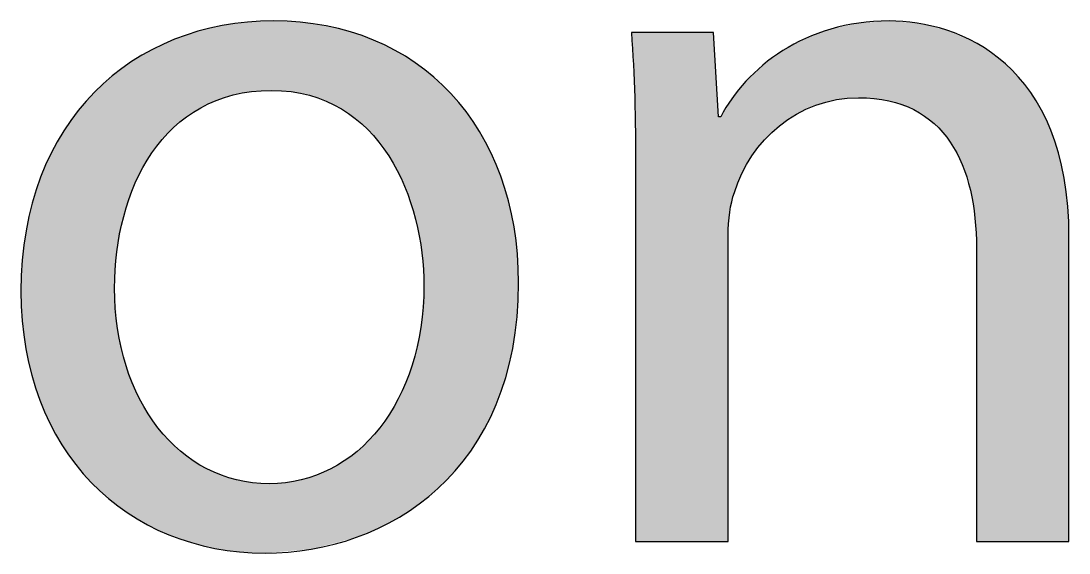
# Model space of a CAD drawing. Extents: x -102 to 434, y -1398 to -13.
# Drawn here: x -68.46 to -57.51, y -844.6 to -839.03 of the extents above; entities that cross this region are included whole.
import ezdxf

# ---------------------------------------------------------------- set-up
doc = ezdxf.new("R2010")
doc.units = 0
doc.layers.add('LAYER_1', color=7, linetype='CONTINUOUS')

# ---------------------------------------------------------------- blocks, each defined once
blk = doc.blocks.new('*U60')
at = {"layer": 'LAYER_1', "color": 250}
for points in [[(-66.518, -839.908), (-66.582, -839.133), (-66.518, -839.117)], [(-66.433, -839.868), (-66.518, -839.117), (-66.433, -839.098)], [(-66.42, -839.862), (-66.433, -839.098), (-66.42, -839.094)], [(-66.366, -839.845), (-66.42, -839.094), (-66.366, -839.082)], [(-66.358, -839.842), (-66.366, -839.082), (-66.358, -839.08)], [(-66.243, -839.805), (-66.358, -839.08), (-66.243, -839.064)], [(-66.207, -839.799), (-66.243, -839.064), (-66.207, -839.059)], [(-66.176, -839.793), (-66.207, -839.059), (-66.176, -839.055)], [(-66.094, -839.778), (-66.176, -839.055), (-66.094, -839.044)], [(-66.051, -839.77), (-66.094, -839.044), (-66.051, -839.042)], [(-66.04, -839.769), (-66.051, -839.042), (-66.04, -839.041)], [(-65.91, -839.762), (-66.04, -839.041), (-65.91, -839.036)], [(-65.866, -839.759), (-65.91, -839.036), (-65.866, -839.034)], [(-65.844, -839.758), (-65.866, -839.034), (-65.844, -839.033)], [(-65.822, -839.759), (-65.844, -839.033), (-65.822, -839.032)], [(-65.844, -839.758), (-65.844, -839.033), (-65.822, -839.759)], [(-65.822, -839.759), (-65.822, -839.032), (-65.696, -839.767)], [(-65.696, -839.767), (-65.696, -839.037), (-65.638, -839.771)], [(-65.638, -839.771), (-65.638, -839.04), (-65.541, -839.79)], [(-65.541, -839.79), (-65.541, -839.045), (-65.531, -839.792)], [(-65.531, -839.792), (-65.531, -839.046), (-65.447, -839.809)], [(-65.447, -839.809), (-65.447, -839.058), (-65.427, -839.816)], [(-65.427, -839.816), (-65.427, -839.061), (-65.374, -839.834)], [(-65.374, -839.834), (-65.374, -839.068), (-65.273, -839.869)], [(-65.273, -839.869), (-65.273, -839.083), (-65.272, -839.869)], [(-65.272, -839.869), (-65.272, -839.083), (-65.224, -839.894)], [(-65.224, -839.894), (-65.224, -839.095), (-65.112, -839.951)], [(-65.112, -839.951), (-65.112, -839.122), (-65.082, -839.972)], [(-65.082, -839.972), (-65.082, -839.129), (-65.018, -840.016)], [(-66.865, -840.145), (-66.916, -839.25), (-66.865, -839.227)], [(-66.856, -840.138), (-66.865, -839.227), (-66.856, -839.223)], [(-66.793, -840.085), (-66.856, -839.223), (-66.793, -839.201)], [(-66.731, -840.034), (-66.793, -839.201), (-66.731, -839.18)], [(-66.68, -840.001), (-66.731, -839.18), (-66.68, -839.163)], [(-66.66, -839.988), (-66.68, -839.163), (-66.66, -839.156)], [(-66.613, -839.958), (-66.66, -839.156), (-66.613, -839.14)], [(-66.582, -839.939), (-66.613, -839.14), (-66.582, -839.133)], [(-65.018, -840.016), (-65.018, -839.145), (-64.967, -840.051)], [(-64.967, -840.051), (-64.967, -839.163), (-64.953, -840.063)], [(-64.953, -840.063), (-64.953, -839.168), (-64.948, -840.067)], [(-64.948, -840.067), (-64.948, -839.17), (-64.837, -840.167)], [(-64.837, -840.167), (-64.837, -839.209), (-64.825, -840.181)], [(-64.825, -840.181), (-64.825, -839.214), (-64.777, -840.235)], [(-64.777, -840.235), (-64.777, -839.231), (-64.725, -840.293)], [(-67.092, -840.412), (-67.131, -839.354), (-67.092, -839.331)], [(-67.087, -840.405), (-67.092, -839.331), (-67.087, -839.328)], [(-67.029, -840.329), (-67.087, -839.328), (-67.029, -839.302)], [(-66.985, -840.272), (-67.029, -839.302), (-66.985, -839.282)], [(-66.916, -840.199), (-66.985, -839.282), (-66.916, -839.25)], [(-66.916, -840.199), (-66.916, -839.25), (-66.916, -839.25)], [(-64.725, -840.293), (-64.725, -839.255), (-64.72, -840.298)], [(-64.72, -840.298), (-64.72, -839.258), (-64.711, -840.311)], [(-64.711, -840.311), (-64.711, -839.262), (-64.618, -840.442)], [(-64.618, -840.442), (-64.618, -839.307), (-64.608, -840.46)], [(-64.608, -840.46), (-64.608, -839.311), (-64.55, -840.572)], [(-64.55, -840.572), (-64.55, -839.339), (-64.517, -840.635)], [(-67.305, -840.838), (-67.35, -839.49), (-67.305, -839.456)], [(-67.266, -840.726), (-67.305, -839.456), (-67.266, -839.433)], [(-67.22, -840.635), (-67.266, -839.433), (-67.22, -839.407)], [(-67.185, -840.564), (-67.22, -839.407), (-67.185, -839.386)], [(-67.14, -840.49), (-67.185, -839.386), (-67.14, -839.359)], [(-67.131, -840.475), (-67.14, -839.359), (-67.131, -839.354)], [(-64.517, -840.635), (-64.517, -839.359), (-64.506, -840.657)], [(-64.506, -840.657), (-64.506, -839.366), (-64.452, -840.759)], [(-64.452, -840.759), (-64.452, -839.399), (-64.372, -841)], [(-64.372, -841), (-64.372, -839.449), (-64.339, -841.098)], [(-67.452, -841.409), (-67.459, -839.57), (-67.452, -839.565)], [(-67.387, -841.075), (-67.452, -839.565), (-67.387, -839.517)], [(-67.363, -841.005), (-67.387, -839.517), (-67.363, -839.499)], [(-67.35, -840.969), (-67.363, -839.499), (-67.35, -839.49)], [(-64.339, -841.098), (-64.339, -839.469), (-64.338, -841.103)], [(-64.338, -841.103), (-64.338, -839.47), (-64.297, -841.315)], [(-64.297, -841.315), (-64.297, -839.501), (-64.281, -841.403)], [(-64.281, -841.403), (-64.281, -839.514), (-64.271, -841.456)], [(-64.271, -841.456), (-64.271, -839.522), (-64.249, -841.803)], [(-67.546, -844.026), (-67.694, -839.777), (-67.546, -839.641)], [(-67.507, -844.055), (-67.546, -839.641), (-67.507, -839.606)], [(-67.546, -844.026), (-67.546, -839.641), (-67.507, -844.055)], [(-67.483, -844.074), (-67.507, -839.606), (-67.483, -839.587)], [(-67.507, -844.055), (-67.507, -839.606), (-67.483, -844.074)], [(-67.459, -841.446), (-67.483, -839.587), (-67.459, -839.57)], [(-67.694, -843.888), (-67.726, -839.812), (-67.694, -839.777)], [(-67.694, -843.888), (-67.694, -839.777), (-67.546, -844.026)], [(-67.726, -843.858), (-67.864, -839.968), (-67.726, -839.812)], [(-67.726, -843.858), (-67.726, -839.812), (-67.694, -843.888)], [(-67.889, -843.67), (-68.015, -840.181), (-67.889, -840.004)], [(-67.864, -843.699), (-67.889, -840.004), (-67.864, -839.968)], [(-67.889, -843.67), (-67.889, -840.004), (-67.864, -843.699)], [(-67.864, -843.699), (-67.864, -839.968), (-67.726, -843.858)], [(-68.034, -843.464), (-68.146, -840.413), (-68.034, -840.215)], [(-68.015, -843.491), (-68.034, -840.215), (-68.015, -840.181)], [(-68.034, -843.464), (-68.034, -840.215), (-68.015, -843.491)], [(-68.015, -843.491), (-68.015, -840.181), (-67.889, -843.67)], [(-68.16, -843.239), (-68.256, -840.665), (-68.16, -840.444)], [(-68.146, -843.263), (-68.16, -840.444), (-68.146, -840.413)], [(-68.16, -843.239), (-68.16, -840.444), (-68.146, -843.263)], [(-68.146, -843.263), (-68.146, -840.413), (-68.034, -843.464)], [(-68.256, -843.017), (-68.265, -840.693), (-68.256, -840.665)], [(-68.256, -843.017), (-68.256, -840.665), (-68.16, -843.239)], [(-68.265, -842.996), (-68.344, -840.936), (-68.265, -840.693)], [(-68.265, -842.996), (-68.265, -840.693), (-68.256, -843.017)], [(-68.349, -842.736), (-68.408, -841.225), (-68.349, -840.959)], [(-68.344, -842.752), (-68.349, -840.959), (-68.344, -840.936)], [(-68.349, -842.736), (-68.349, -840.959), (-68.344, -842.752)], [(-68.344, -842.752), (-68.344, -840.936), (-68.265, -842.996)], [(-68.411, -842.459), (-68.448, -841.533), (-68.411, -841.244)], [(-68.408, -842.47), (-68.411, -841.244), (-68.408, -841.225)], [(-68.411, -842.459), (-68.411, -841.244), (-68.408, -842.47)], [(-68.408, -842.47), (-68.408, -841.225), (-68.349, -842.736)], [(-68.448, -842.171), (-68.448, -841.548), (-68.448, -841.533)], [(-68.448, -842.171), (-68.448, -841.533), (-68.411, -842.459)], [(-68.448, -842.166), (-68.461, -841.858), (-68.448, -841.548)], [(-68.448, -842.166), (-68.448, -841.548), (-68.448, -842.171)], [(-67.483, -844.074), (-67.483, -841.825), (-67.459, -844.091)], [(-64.249, -844.043), (-64.271, -842.099), (-64.249, -841.803)], [(-67.459, -844.091), (-67.459, -842.149), (-67.452, -844.097)], [(-64.271, -844.06), (-64.281, -842.236), (-64.271, -842.099)], [(-67.452, -844.097), (-67.452, -842.248), (-67.387, -844.145)], [(-64.281, -844.069), (-64.297, -842.308), (-64.281, -842.236)], [(-64.297, -844.082), (-64.338, -842.483), (-64.297, -842.308)], [(-64.339, -844.11), (-64.372, -842.632), (-64.339, -842.49)], [(-64.338, -844.109), (-64.339, -842.49), (-64.338, -842.483)], [(-67.387, -844.145), (-67.387, -842.53), (-67.363, -844.164)], [(-67.363, -844.164), (-67.363, -842.636), (-67.35, -844.173)], [(-64.372, -844.132), (-64.452, -842.827), (-64.372, -842.632)], [(-67.35, -844.173), (-67.35, -842.667), (-67.305, -844.201)], [(-67.305, -844.201), (-67.305, -842.779), (-67.266, -844.224)], [(-64.452, -844.185), (-64.506, -842.956), (-64.452, -842.827)], [(-67.266, -844.224), (-67.266, -842.874), (-67.22, -844.252)], [(-64.506, -844.221), (-64.517, -842.984), (-64.506, -842.956)], [(-67.22, -844.252), (-67.22, -842.985), (-67.185, -844.273)], [(-67.185, -844.273), (-67.185, -843.045), (-67.14, -844.3)], [(-64.55, -844.244), (-64.608, -843.142), (-64.55, -843.041)], [(-64.517, -844.227), (-64.55, -843.041), (-64.517, -842.984)], [(-67.14, -844.3), (-67.14, -843.125), (-67.131, -844.304)], [(-67.131, -844.304), (-67.131, -843.141), (-67.092, -844.322)], [(-64.618, -844.28), (-64.711, -843.286), (-64.618, -843.155)], [(-64.608, -844.275), (-64.618, -843.155), (-64.608, -843.142)], [(-67.092, -844.322), (-67.092, -843.195), (-67.087, -844.325)], [(-67.087, -844.325), (-67.087, -843.203), (-67.029, -844.352)], [(-67.029, -844.352), (-67.029, -843.285), (-66.985, -844.373)], [(-64.711, -844.33), (-64.72, -843.297), (-64.711, -843.286)], [(-66.985, -844.373), (-66.985, -843.335), (-66.916, -844.405)], [(-64.777, -844.359), (-64.825, -843.417), (-64.777, -843.362)], [(-64.725, -844.337), (-64.777, -843.362), (-64.725, -843.302)], [(-64.72, -844.335), (-64.725, -843.302), (-64.72, -843.297)], [(-66.916, -844.405), (-66.916, -843.415), (-66.916, -844.405)], [(-66.916, -844.405), (-66.916, -843.415), (-66.865, -844.423)], [(-66.865, -844.423), (-66.865, -843.463), (-66.856, -844.426)], [(-66.856, -844.426), (-66.856, -843.472), (-66.793, -844.448)], [(-64.837, -844.383), (-64.948, -843.532), (-64.837, -843.428)], [(-64.825, -844.378), (-64.837, -843.428), (-64.825, -843.417)], [(-66.793, -844.448), (-66.793, -843.531), (-66.731, -844.47)], [(-66.731, -844.47), (-66.731, -843.578), (-66.68, -844.488)], [(-66.68, -844.488), (-66.68, -843.616), (-66.66, -844.493)], [(-65.018, -844.448), (-65.082, -843.633), (-65.018, -843.585)], [(-64.967, -844.435), (-65.018, -843.585), (-64.967, -843.547)], [(-64.953, -844.431), (-64.967, -843.547), (-64.953, -843.536)], [(-64.948, -844.43), (-64.953, -843.536), (-64.948, -843.532)], [(-66.66, -844.493), (-66.66, -843.631), (-66.613, -844.504)], [(-66.613, -844.504), (-66.613, -843.659), (-66.582, -844.511)], [(-66.582, -844.511), (-66.582, -843.677), (-66.518, -844.527)], [(-66.518, -844.527), (-66.518, -843.715), (-66.433, -844.548)], [(-65.224, -844.502), (-65.272, -843.738), (-65.224, -843.716)], [(-65.112, -844.473), (-65.224, -843.716), (-65.112, -843.651)], [(-65.082, -844.465), (-65.112, -843.651), (-65.082, -843.633)], [(-66.433, -844.548), (-66.433, -843.752), (-66.42, -844.549)], [(-66.42, -844.549), (-66.42, -843.758), (-66.366, -844.557)], [(-66.366, -844.557), (-66.366, -843.782), (-66.358, -844.558)], [(-66.358, -844.558), (-66.358, -843.784), (-66.243, -844.574)], [(-66.243, -844.574), (-66.243, -843.82), (-66.207, -844.58)], [(-66.207, -844.58), (-66.207, -843.831), (-66.176, -844.584)], [(-66.176, -844.584), (-66.176, -843.836), (-66.094, -844.588)], [(-65.541, -844.565), (-65.638, -843.85), (-65.541, -843.833)], [(-65.531, -844.564), (-65.541, -843.833), (-65.531, -843.831)], [(-65.447, -844.557), (-65.531, -843.831), (-65.447, -843.805)], [(-65.427, -844.555), (-65.447, -843.805), (-65.427, -843.799)], [(-65.374, -844.542), (-65.427, -843.799), (-65.374, -843.783)], [(-65.273, -844.515), (-65.374, -843.783), (-65.273, -843.738)], [(-65.272, -844.515), (-65.273, -843.738), (-65.272, -843.738)], [(-66.094, -844.588), (-66.094, -843.851), (-66.051, -844.59)], [(-66.051, -844.59), (-66.051, -843.859), (-66.04, -844.59)], [(-66.04, -844.59), (-66.04, -843.86), (-65.91, -844.596)], [(-65.844, -844.591), (-65.866, -843.871), (-65.844, -843.869)], [(-65.822, -844.589), (-65.844, -843.869), (-65.822, -843.868)], [(-65.696, -844.578), (-65.822, -843.868), (-65.696, -843.861)], [(-65.638, -844.573), (-65.696, -843.861), (-65.638, -843.85)]]:
    blk.add_solid(points, dxfattribs=at)
at = {"layer": 'LAYER_1', "color": 250, "extrusion": (0, 0, -1)}
for points in [[(66.518, -839.908), (66.518, -839.117), (66.433, -839.868)], [(66.433, -839.868), (66.433, -839.098), (66.42, -839.862)], [(66.42, -839.862), (66.42, -839.094), (66.366, -839.845)], [(66.366, -839.845), (66.366, -839.082), (66.358, -839.842)], [(66.358, -839.842), (66.358, -839.08), (66.243, -839.805)], [(66.243, -839.805), (66.243, -839.064), (66.207, -839.799)], [(66.207, -839.799), (66.207, -839.059), (66.176, -839.793)], [(66.176, -839.793), (66.176, -839.055), (66.094, -839.778)], [(66.094, -839.778), (66.094, -839.044), (66.051, -839.77)], [(66.051, -839.77), (66.051, -839.042), (66.04, -839.769)], [(66.04, -839.769), (66.04, -839.041), (65.91, -839.762)], [(65.91, -839.762), (65.91, -839.036), (65.866, -839.759)], [(65.866, -839.759), (65.866, -839.034), (65.844, -839.758)], [(65.696, -839.767), (65.822, -839.032), (65.696, -839.037)], [(65.638, -839.771), (65.696, -839.037), (65.638, -839.04)], [(65.541, -839.79), (65.638, -839.04), (65.541, -839.045)], [(65.531, -839.792), (65.541, -839.045), (65.531, -839.046)], [(65.447, -839.809), (65.531, -839.046), (65.447, -839.058)], [(65.427, -839.816), (65.447, -839.058), (65.427, -839.061)], [(65.374, -839.834), (65.427, -839.061), (65.374, -839.068)], [(65.273, -839.869), (65.374, -839.068), (65.273, -839.083)], [(65.272, -839.869), (65.273, -839.083), (65.272, -839.083)], [(65.224, -839.894), (65.272, -839.083), (65.224, -839.095)], [(65.112, -839.951), (65.224, -839.095), (65.112, -839.122)], [(65.082, -839.972), (65.112, -839.122), (65.082, -839.129)], [(65.018, -840.016), (65.082, -839.129), (65.018, -839.145)], [(66.865, -840.145), (66.865, -839.227), (66.856, -840.138)], [(66.856, -840.138), (66.856, -839.223), (66.793, -840.085)], [(66.793, -840.085), (66.793, -839.201), (66.731, -840.034)], [(66.731, -840.034), (66.731, -839.18), (66.68, -840.001)], [(66.68, -840.001), (66.68, -839.163), (66.66, -839.988)], [(66.66, -839.988), (66.66, -839.156), (66.613, -839.958)], [(66.613, -839.958), (66.613, -839.14), (66.582, -839.939)], [(66.582, -839.939), (66.582, -839.133), (66.518, -839.908)], [(64.967, -840.051), (65.018, -839.145), (64.967, -839.163)], [(64.953, -840.063), (64.967, -839.163), (64.953, -839.168)], [(64.948, -840.067), (64.953, -839.168), (64.948, -839.17)], [(64.837, -840.167), (64.948, -839.17), (64.837, -839.209)], [(64.825, -840.181), (64.837, -839.209), (64.825, -839.214)], [(64.777, -840.235), (64.825, -839.214), (64.777, -839.231)], [(64.725, -840.293), (64.777, -839.231), (64.725, -839.255)], [(67.092, -840.412), (67.092, -839.331), (67.087, -840.405)], [(67.087, -840.405), (67.087, -839.328), (67.029, -840.329)], [(67.029, -840.329), (67.029, -839.302), (66.985, -840.272)], [(66.985, -840.272), (66.985, -839.282), (66.916, -840.199)], [(66.916, -840.199), (66.916, -839.25), (66.916, -840.199)], [(66.916, -840.199), (66.916, -839.25), (66.865, -840.145)], [(64.72, -840.298), (64.725, -839.255), (64.72, -839.258)], [(64.711, -840.311), (64.72, -839.258), (64.711, -839.262)], [(64.618, -840.442), (64.711, -839.262), (64.618, -839.307)], [(64.608, -840.46), (64.618, -839.307), (64.608, -839.311)], [(64.55, -840.572), (64.608, -839.311), (64.55, -839.339)], [(64.517, -840.635), (64.55, -839.339), (64.517, -839.359)], [(67.305, -840.838), (67.305, -839.456), (67.266, -840.726)], [(67.266, -840.726), (67.266, -839.433), (67.22, -840.635)], [(67.22, -840.635), (67.22, -839.407), (67.185, -840.564)], [(67.185, -840.564), (67.185, -839.386), (67.14, -840.49)], [(67.14, -840.49), (67.14, -839.359), (67.131, -840.475)], [(67.131, -840.475), (67.131, -839.354), (67.092, -840.412)], [(64.506, -840.657), (64.517, -839.359), (64.506, -839.366)], [(64.452, -840.759), (64.506, -839.366), (64.452, -839.399)], [(64.372, -841), (64.452, -839.399), (64.372, -839.449)], [(64.339, -841.098), (64.372, -839.449), (64.339, -839.469)], [(67.452, -841.409), (67.452, -839.565), (67.387, -841.075)], [(67.387, -841.075), (67.387, -839.517), (67.363, -841.005)], [(67.363, -841.005), (67.363, -839.499), (67.35, -840.969)], [(67.35, -840.969), (67.35, -839.49), (67.305, -840.838)], [(64.338, -841.103), (64.339, -839.469), (64.338, -839.47)], [(64.297, -841.315), (64.338, -839.47), (64.297, -839.501)], [(64.281, -841.403), (64.297, -839.501), (64.281, -839.514)], [(64.271, -841.456), (64.281, -839.514), (64.271, -839.522)], [(64.249, -841.803), (64.271, -839.522), (64.249, -839.539)], [(64.249, -844.043), (64.249, -839.539), (64.145, -843.956)], [(64.145, -843.956), (64.249, -839.539), (64.145, -839.62)], [(67.483, -841.825), (67.483, -839.587), (67.459, -841.446)], [(67.459, -841.446), (67.459, -839.57), (67.452, -841.409)], [(64.145, -843.956), (64.145, -839.62), (64.102, -843.921)], [(64.102, -843.921), (64.145, -839.62), (64.102, -839.661)], [(64.102, -843.921), (64.102, -839.661), (63.967, -843.783)], [(63.967, -843.783), (64.102, -839.661), (63.967, -839.79)], [(63.967, -843.783), (63.967, -839.79), (63.922, -843.737)], [(63.922, -843.737), (63.967, -839.79), (63.922, -839.845)], [(63.922, -843.737), (63.922, -839.845), (63.808, -843.592)], [(63.808, -843.592), (63.922, -839.845), (63.808, -839.98)], [(63.808, -843.592), (63.808, -839.98), (63.759, -843.529)], [(63.759, -843.529), (63.808, -839.98), (63.759, -840.053)], [(63.759, -843.529), (63.759, -840.053), (63.667, -843.382)], [(63.667, -843.382), (63.759, -840.053), (63.667, -840.188)], [(63.667, -843.382), (63.667, -840.188), (63.615, -843.298)], [(63.615, -843.298), (63.667, -840.188), (63.615, -840.285)], [(63.615, -843.298), (63.615, -840.285), (63.546, -843.153)], [(63.546, -843.153), (63.615, -840.285), (63.546, -840.414)], [(63.546, -843.153), (63.546, -840.414), (63.493, -843.042)], [(63.493, -843.042), (63.546, -840.414), (63.493, -840.541)], [(63.493, -843.042), (63.493, -840.541), (63.445, -842.906)], [(63.445, -842.906), (63.493, -840.541), (63.445, -840.655)], [(63.445, -842.906), (63.445, -840.655), (63.394, -842.762)], [(63.394, -842.762), (63.445, -840.655), (63.394, -840.82)], [(63.394, -842.762), (63.394, -840.82), (63.365, -842.641)], [(63.365, -842.641), (63.394, -840.82), (63.365, -840.913)], [(63.365, -842.641), (63.365, -840.913), (63.321, -842.456)], [(63.321, -842.456), (63.365, -840.913), (63.321, -841.121)], [(63.321, -842.456), (63.321, -841.121), (63.307, -842.357)], [(63.307, -842.357), (63.321, -841.121), (63.307, -841.185)], [(63.307, -842.357), (63.307, -841.185), (63.275, -842.126)], [(63.275, -842.126), (63.307, -841.185), (63.275, -841.441)], [(63.275, -842.126), (63.275, -841.441), (63.272, -842.043)], [(63.272, -842.043), (63.275, -841.441), (63.272, -841.471)], [(63.272, -842.043), (63.272, -841.471), (63.26, -841.77)], [(67.459, -844.091), (67.483, -841.825), (67.459, -842.149)], [(67.452, -844.097), (67.459, -842.149), (67.452, -842.248)], [(64.271, -844.06), (64.271, -842.099), (64.249, -844.043)], [(67.387, -844.145), (67.452, -842.248), (67.387, -842.53)], [(64.281, -844.069), (64.281, -842.236), (64.271, -844.06)], [(64.297, -844.082), (64.297, -842.308), (64.281, -844.069)], [(64.339, -844.11), (64.339, -842.49), (64.338, -844.109)], [(64.338, -844.109), (64.338, -842.483), (64.297, -844.082)], [(67.363, -844.164), (67.387, -842.53), (67.363, -842.636)], [(67.35, -844.173), (67.363, -842.636), (67.35, -842.667)], [(64.372, -844.132), (64.372, -842.632), (64.339, -844.11)], [(67.305, -844.201), (67.35, -842.667), (67.305, -842.779)], [(67.266, -844.224), (67.305, -842.779), (67.266, -842.874)], [(64.452, -844.185), (64.452, -842.827), (64.372, -844.132)], [(67.22, -844.252), (67.266, -842.874), (67.22, -842.985)], [(64.506, -844.221), (64.506, -842.956), (64.452, -844.185)], [(67.185, -844.273), (67.22, -842.985), (67.185, -843.045)], [(67.14, -844.3), (67.185, -843.045), (67.14, -843.125)], [(64.55, -844.244), (64.55, -843.041), (64.517, -844.227)], [(64.517, -844.227), (64.517, -842.984), (64.506, -844.221)], [(67.131, -844.304), (67.14, -843.125), (67.131, -843.141)], [(67.092, -844.322), (67.131, -843.141), (67.092, -843.195)], [(64.618, -844.28), (64.618, -843.155), (64.608, -844.275)], [(64.608, -844.275), (64.608, -843.142), (64.55, -844.244)], [(67.087, -844.325), (67.092, -843.195), (67.087, -843.203)], [(67.029, -844.352), (67.087, -843.203), (67.029, -843.285)], [(66.985, -844.373), (67.029, -843.285), (66.985, -843.335)], [(64.711, -844.33), (64.711, -843.286), (64.618, -844.28)], [(66.916, -844.405), (66.985, -843.335), (66.916, -843.415)], [(64.777, -844.359), (64.777, -843.362), (64.725, -844.337)], [(64.725, -844.337), (64.725, -843.302), (64.72, -844.335)], [(64.72, -844.335), (64.72, -843.297), (64.711, -844.33)], [(66.916, -844.405), (66.916, -843.415), (66.916, -843.415)], [(66.865, -844.423), (66.916, -843.415), (66.865, -843.463)], [(66.856, -844.426), (66.865, -843.463), (66.856, -843.472)], [(66.793, -844.448), (66.856, -843.472), (66.793, -843.531)], [(64.837, -844.383), (64.837, -843.428), (64.825, -844.378)], [(64.825, -844.378), (64.825, -843.417), (64.777, -844.359)], [(66.731, -844.47), (66.793, -843.531), (66.731, -843.578)], [(66.68, -844.488), (66.731, -843.578), (66.68, -843.616)], [(66.66, -844.493), (66.68, -843.616), (66.66, -843.631)], [(65.018, -844.448), (65.018, -843.585), (64.967, -844.435)], [(64.967, -844.435), (64.967, -843.547), (64.953, -844.431)], [(64.953, -844.431), (64.953, -843.536), (64.948, -844.43)], [(64.948, -844.43), (64.948, -843.532), (64.837, -844.383)], [(66.613, -844.504), (66.66, -843.631), (66.613, -843.659)], [(66.582, -844.511), (66.613, -843.659), (66.582, -843.677)], [(66.518, -844.527), (66.582, -843.677), (66.518, -843.715)], [(66.433, -844.548), (66.518, -843.715), (66.433, -843.752)], [(65.224, -844.502), (65.224, -843.716), (65.112, -844.473)], [(65.112, -844.473), (65.112, -843.651), (65.082, -844.465)], [(65.082, -844.465), (65.082, -843.633), (65.018, -844.448)], [(66.42, -844.549), (66.433, -843.752), (66.42, -843.758)], [(66.366, -844.557), (66.42, -843.758), (66.366, -843.782)], [(66.358, -844.558), (66.366, -843.782), (66.358, -843.784)], [(66.243, -844.574), (66.358, -843.784), (66.243, -843.82)], [(66.207, -844.58), (66.243, -843.82), (66.207, -843.831)], [(66.176, -844.584), (66.207, -843.831), (66.176, -843.836)], [(66.094, -844.588), (66.176, -843.836), (66.094, -843.851)], [(65.541, -844.565), (65.541, -843.833), (65.531, -844.564)], [(65.531, -844.564), (65.531, -843.831), (65.447, -844.557)], [(65.447, -844.557), (65.447, -843.805), (65.427, -844.555)], [(65.427, -844.555), (65.427, -843.799), (65.374, -844.542)], [(65.374, -844.542), (65.374, -843.783), (65.273, -844.515)], [(65.273, -844.515), (65.273, -843.738), (65.272, -844.515)], [(65.272, -844.515), (65.272, -843.738), (65.224, -844.502)], [(66.051, -844.59), (66.094, -843.851), (66.051, -843.859)], [(66.04, -844.59), (66.051, -843.859), (66.04, -843.86)], [(65.91, -844.596), (66.04, -843.86), (65.91, -843.868)], [(65.91, -844.596), (65.91, -843.868), (65.866, -844.592)], [(65.866, -844.592), (65.91, -843.868), (65.866, -843.871)], [(65.866, -844.592), (65.866, -843.871), (65.844, -844.591)], [(65.844, -844.591), (65.844, -843.869), (65.822, -844.589)], [(65.822, -844.589), (65.822, -843.868), (65.696, -844.578)], [(65.696, -844.578), (65.696, -843.861), (65.638, -844.573)], [(65.638, -844.573), (65.638, -843.85), (65.541, -844.565)]]:
    blk.add_solid(points, dxfattribs=at)
blk = doc.blocks.new('*U61')
at = {"layer": 'LAYER_1', "color": 250}
for points in [[(-59.996, -839.87), (-60.155, -839.176), (-59.996, -839.117)], [(-59.938, -839.855), (-59.996, -839.117), (-59.938, -839.104)], [(-59.706, -839.834), (-59.938, -839.104), (-59.706, -839.054)], [(-59.706, -839.834), (-59.706, -839.054), (-59.704, -839.835)], [(-59.704, -839.835), (-59.706, -839.054), (-59.704, -839.054)], [(-59.391, -839.867), (-59.704, -839.054), (-59.391, -839.032)], [(-59.704, -839.835), (-59.704, -839.054), (-59.391, -839.867)], [(-59.391, -839.867), (-59.391, -839.032), (-59.387, -839.868)], [(-59.387, -839.868), (-59.391, -839.032), (-59.387, -839.032)], [(-59.387, -839.868), (-59.387, -839.032), (-59.128, -839.96)], [(-59.128, -839.96), (-59.128, -839.052), (-59.095, -839.983)], [(-59.095, -839.983), (-59.095, -839.054), (-58.915, -840.106)], [(-58.915, -840.106), (-58.915, -839.097), (-58.782, -840.259)], [(-58.782, -840.259), (-58.782, -839.129), (-58.748, -840.299)], [(-62.047, -839.832), (-62.047, -839.153), (-62.037, -840.594)], [(-60.261, -839.963), (-60.353, -839.265), (-60.261, -839.215)], [(-60.155, -839.913), (-60.261, -839.215), (-60.155, -839.176)], [(-58.748, -840.299), (-58.748, -839.144), (-58.623, -840.533)], [(-58.623, -840.533), (-58.623, -839.199), (-58.538, -840.8)], [(-58.538, -840.8), (-58.538, -839.236), (-58.49, -841.094)], [(-60.498, -840.104), (-60.532, -839.367), (-60.498, -839.342)], [(-60.353, -840.006), (-60.498, -839.342), (-60.353, -839.265)], [(-58.49, -841.094), (-58.49, -839.258), (-58.474, -841.407)], [(-60.532, -840.127), (-60.689, -839.481), (-60.532, -839.367)], [(-60.706, -840.296), (-60.821, -839.603), (-60.706, -839.493)], [(-60.689, -840.274), (-60.706, -839.493), (-60.689, -839.481)], [(-60.884, -840.553), (-60.927, -839.715), (-60.884, -839.663)], [(-60.821, -840.442), (-60.884, -839.663), (-60.821, -839.603)], [(-60.927, -840.627), (-61.004, -839.81), (-60.927, -839.715)], [(-61.053, -841.033), (-61.069, -839.907), (-61.053, -839.88)], [(-61.031, -840.942), (-61.053, -839.88), (-61.031, -839.844)], [(-61.004, -840.824), (-61.031, -839.844), (-61.004, -839.81)], [(-61.069, -844.476), (-61.147, -840.033), (-61.069, -839.907)]]:
    blk.add_solid(points, dxfattribs=at)
at = {"layer": 'LAYER_1', "color": 250, "extrusion": (0, 0, -1)}
for points in [[(59.996, -839.87), (59.996, -839.117), (59.938, -839.855)], [(59.938, -839.855), (59.938, -839.104), (59.706, -839.834)], [(59.128, -839.96), (59.387, -839.032), (59.128, -839.052)], [(59.095, -839.983), (59.128, -839.052), (59.095, -839.054)], [(58.915, -840.106), (59.095, -839.054), (58.915, -839.097)], [(58.782, -840.259), (58.915, -839.097), (58.782, -839.129)], [(58.748, -840.299), (58.782, -839.129), (58.748, -839.144)], [(62.047, -839.832), (62.081, -839.153), (62.047, -839.153)], [(62.037, -840.594), (62.047, -839.153), (62.037, -839.153)], [(62.037, -844.476), (62.037, -839.153), (61.223, -844.476)], [(61.223, -844.476), (62.037, -839.153), (61.223, -839.153)], [(61.223, -844.476), (61.223, -839.153), (61.169, -844.476)], [(61.169, -844.476), (61.223, -839.153), (61.169, -840.033)], [(60.261, -839.963), (60.261, -839.215), (60.155, -839.913)], [(60.155, -839.913), (60.155, -839.176), (59.996, -839.87)], [(58.623, -840.533), (58.748, -839.144), (58.623, -839.199)], [(58.538, -840.8), (58.623, -839.199), (58.538, -839.236)], [(58.49, -841.094), (58.538, -839.236), (58.49, -839.258)], [(60.498, -840.104), (60.498, -839.342), (60.353, -840.006)], [(60.353, -840.006), (60.353, -839.265), (60.261, -839.963)], [(58.474, -841.407), (58.49, -839.258), (58.474, -839.265)], [(58.474, -844.476), (58.474, -839.265), (58.468, -844.476)], [(58.468, -844.476), (58.474, -839.265), (58.468, -839.267)], [(58.468, -844.476), (58.468, -839.267), (58.17, -844.476)], [(58.17, -844.476), (58.468, -839.267), (58.17, -839.48)], [(60.532, -840.127), (60.532, -839.367), (60.498, -840.104)], [(60.706, -840.296), (60.706, -839.493), (60.689, -840.274)], [(60.689, -840.274), (60.689, -839.481), (60.532, -840.127)], [(58.17, -844.476), (58.17, -839.48), (58.033, -844.476)], [(58.033, -844.476), (58.17, -839.48), (58.033, -839.618)], [(60.884, -840.553), (60.884, -839.663), (60.821, -840.442)], [(60.821, -840.442), (60.821, -839.603), (60.706, -840.296)], [(58.033, -844.476), (58.033, -839.618), (57.907, -844.476)], [(57.907, -844.476), (58.033, -839.618), (57.907, -839.778)], [(60.927, -840.627), (60.927, -839.715), (60.884, -840.553)], [(57.907, -844.476), (57.907, -839.778), (57.794, -844.476)], [(57.794, -844.476), (57.907, -839.778), (57.794, -839.963)], [(61.053, -841.033), (61.053, -839.88), (61.031, -840.942)], [(61.031, -840.942), (61.031, -839.844), (61.004, -840.824)], [(61.004, -840.824), (61.004, -839.81), (60.927, -840.627)], [(61.069, -841.275), (61.069, -839.907), (61.053, -841.033)], [(57.794, -844.476), (57.794, -839.963), (57.697, -844.476)], [(57.697, -844.476), (57.794, -839.963), (57.697, -840.173)], [(61.169, -844.476), (61.169, -840.033), (61.147, -844.476)], [(61.147, -844.476), (61.169, -840.033), (61.147, -840.033)], [(61.147, -844.476), (61.147, -840.033), (61.069, -844.476)], [(57.697, -844.476), (57.697, -840.173), (57.617, -844.476)], [(57.617, -844.476), (57.697, -840.173), (57.617, -840.41)], [(57.617, -844.476), (57.617, -840.41), (57.557, -844.476)], [(57.557, -844.476), (57.617, -840.41), (57.557, -840.676)], [(57.557, -844.476), (57.557, -840.676), (57.52, -844.476)], [(57.52, -844.476), (57.557, -840.676), (57.52, -840.971)], [(57.52, -844.476), (57.52, -840.971), (57.507, -844.476)], [(57.507, -844.476), (57.52, -840.971), (57.507, -841.297)]]:
    blk.add_solid(points, dxfattribs=at)
blk = doc.blocks.new('BLOCK_11')
at = {"layer": 'LAYER_1'}
for points, knots in [([(-63.26, -841.77), (-63.26, -843.738), (-64.623, -844.596), (-65.91, -844.596), (-67.351, -844.596), (-68.461, -843.541), (-68.461, -841.858), (-68.461, -840.076), (-67.295, -839.032), (-65.822, -839.032), (-64.293, -839.032), (-63.26, -840.142), (-63.26, -841.77)], [0, 0, 0, 0, 1, 1, 1, 2, 2, 2, 3, 3, 3, 4, 4, 4, 4]), ([(-62.037, -840.594), (-62.037, -840.043), (-62.048, -839.593), (-62.081, -839.153), (-62.081, -839.153), (-61.223, -839.153), (-61.223, -839.153), (-61.223, -839.153), (-61.169, -840.033), (-61.169, -840.033), (-61.169, -840.033), (-61.147, -840.033), (-61.147, -840.033), (-60.883, -839.526), (-60.267, -839.032), (-59.387, -839.032), (-58.65, -839.032), (-57.507, -839.472), (-57.507, -841.297), (-57.507, -841.297), (-57.507, -844.476), (-57.507, -844.476), (-57.507, -844.476), (-58.474, -844.476), (-58.474, -844.476), (-58.474, -844.476), (-58.474, -841.407), (-58.474, -841.407), (-58.474, -840.55), (-58.793, -839.834), (-59.706, -839.834), (-60.344, -839.834), (-60.839, -840.286), (-61.004, -840.824), (-61.048, -840.945), (-61.069, -841.11), (-61.069, -841.275), (-61.069, -841.275), (-61.069, -844.476), (-61.069, -844.476), (-61.069, -844.476), (-62.037, -844.476), (-62.037, -844.476), (-62.037, -844.476), (-62.037, -840.594), (-62.037, -840.594)], [0, 0, 0, 0, 1, 1, 1, 2, 2, 2, 3, 3, 3, 4, 4, 4, 5, 5, 5, 6, 6, 6, 7, 7, 7, 8, 8, 8, 9, 9, 9, 10, 10, 10, 11, 11, 11, 12, 12, 12, 13, 13, 13, 14, 14, 14, 15, 15, 15, 15]), ([(-67.483, -841.825), (-67.483, -842.991), (-66.812, -843.871), (-65.866, -843.871), (-64.942, -843.871), (-64.249, -843.002), (-64.249, -841.803), (-64.249, -840.901), (-64.7, -839.758), (-65.844, -839.758), (-66.988, -839.758), (-67.483, -840.813), (-67.483, -841.825)], [0, 0, 0, 0, 1, 1, 1, 2, 2, 2, 3, 3, 3, 4, 4, 4, 4])]:
    blk.add_open_spline(points, degree=3, knots=knots, dxfattribs=at)
at = {"layer": 'LAYER_1', "color": 250}
for name in ['*U60', '*U61']:
    blk.add_blockref(name, (0, 0), dxfattribs=at)

msp = doc.modelspace()

# ---------------------------------------------------------------- block references
at = {"layer": 'LAYER_1'}
msp.add_blockref('BLOCK_11', (0, 0), dxfattribs=at)

doc.saveas('drawing.dxf')
